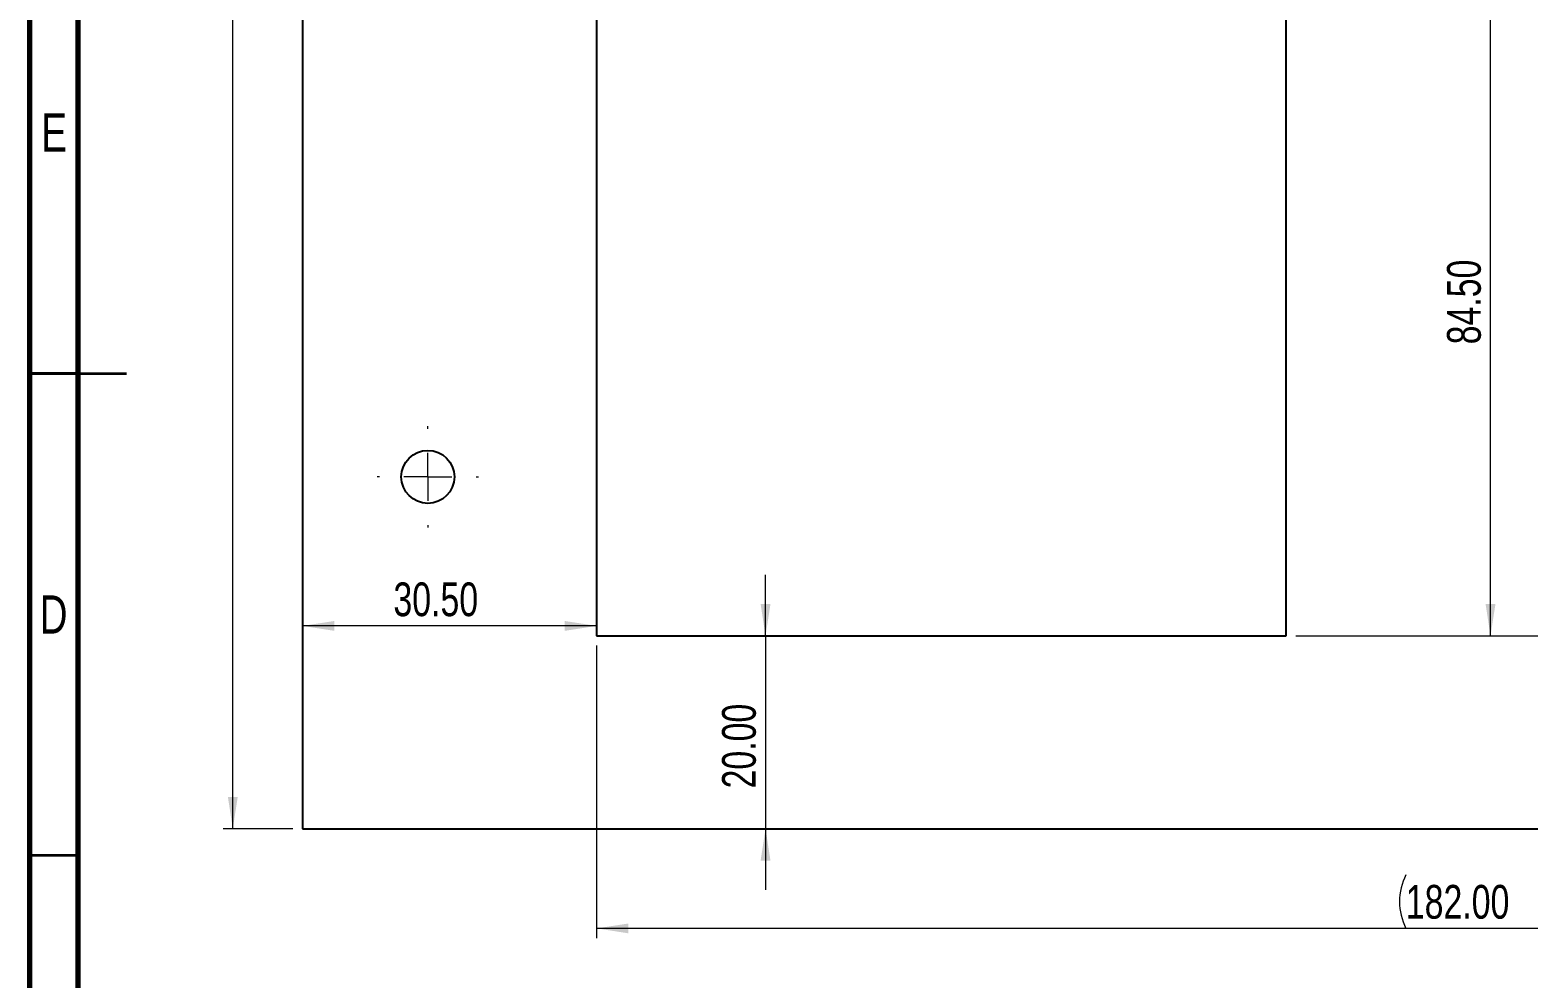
# Model space of a CAD drawing. Header units: millimetres. Extents: x 0 to 589, y 0 to 415.
# Drawn here: x 15 to 170.3, y 147.3 to 245.6 of the extents above; entities that cross this region are included whole.
import ezdxf

# ---------------------------------------------------------------- set-up
doc = ezdxf.new("R2010")
doc.units = ezdxf.units.MM
doc.styles.add('SLDTEXTSTYLE1', font='TXT', dxfattribs={"width": 0.75})
doc.dimstyles.new('SLDDIMSTYLE0', dxfattribs={"dimtxt": 3.5, "dimasz": 3.302, "dimexe": 0, "dimexo": 0.0625, "dimgap": 0.875, "dimtad": 1, "dimrnd": 1e-09, "dimzin": 4, "dimdsep": 46, "dimtxsty": 'SLDTEXTSTYLE1', "dimsah": 1, "dimcen": 0.09, "dimadec": 0, "dimazin": 1, "dimtfac": 1, "dimtofl": 0, "dimtmove": 0, "dimatfit": 3, "dimfxl": 1, "dimfrac": 2, "dimtolj": 1, "dimtzin": 12, "dimarcsym": 0})
doc.dimstyles.new('SLDDIMSTYLE1', dxfattribs={"dimtxt": 3.5, "dimasz": 3.302, "dimexe": 0, "dimexo": 0.0625, "dimgap": 0.875, "dimtad": 1, "dimrnd": 1e-09, "dimzin": 4, "dimdsep": 46, "dimtxsty": 'SLDTEXTSTYLE1', "dimsah": 1, "dimcen": 0.09, "dimadec": 0, "dimazin": 1, "dimtfac": 1, "dimtmove": 0, "dimatfit": 0, "dimfxl": 1, "dimfrac": 2, "dimtolj": 1, "dimtzin": 12, "dimarcsym": 0})

# ---------------------------------------------------------------- blocks, each defined once
blk = doc.blocks.new('_D')
at = {"color": 7, "linetype": 'Continuous', "lineweight": 0}
for p, q in [((42.25, 380.76), (35.03, 380.76)), ((36.03, 162.76), (36.03, 380.76)), ((42.25, 162.76), (35.03, 162.76))]:
    blk.add_line(p, q, dxfattribs=at)
at = {"color": 7, "linetype": 'Continuous', "lineweight": 18}
for points in [[(36.03, 380.76), (35.52, 377.46), (36.54, 377.46)], [(36.03, 162.76), (36.54, 166.06), (35.52, 166.06)]]:
    blk.add_solid(points, dxfattribs=at)
at = {"color": 7, "linetype": 'Continuous', "lineweight": 18, "insert": (31.52, 264.65), "char_height": 3.5, "attachment_point": 1, "rotation": 90, "style": 'SLDTEXTSTYLE1'}
blk.add_mtext('218.00', dxfattribs=at)
blk = doc.blocks.new('_D_2')
at = {"color": 7, "linetype": 'Continuous', "lineweight": 0}
for p, q in [((146.25, 267.26), (167.42, 267.26)), ((166.42, 182.76), (166.42, 267.26)), ((146.25, 182.76), (167.42, 182.76))]:
    blk.add_line(p, q, dxfattribs=at)
at = {"color": 7, "linetype": 'Continuous', "lineweight": 18}
for points in [[(166.42, 267.26), (165.91, 263.96), (166.93, 263.96)], [(166.42, 182.76), (166.93, 186.06), (165.91, 186.06)]]:
    blk.add_solid(points, dxfattribs=at)
at = {"color": 7, "linetype": 'Continuous', "lineweight": 18, "insert": (161.91, 213.01), "char_height": 3.5, "attachment_point": 1, "rotation": 90, "style": 'SLDTEXTSTYLE1'}
blk.add_mtext('84.50', dxfattribs=at)
blk = doc.blocks.new('_D_4')
at = {"color": 7, "linetype": 'Continuous', "lineweight": 0}
for p, q in [((255.75, 270.76), (255.75, 151.42)), ((73.75, 181.76), (73.75, 151.42)), ((255.75, 152.42), (73.75, 152.42))]:
    blk.add_line(p, q, dxfattribs=at)
at = {"color": 7, "linetype": 'Continuous', "lineweight": 18}
for centre, start, end in [((163.2, 155.2), 153.4349, 206.5651), ((166.31, 155.2), 333.4349, 26.5651)]:
    blk.add_arc(centre, 6.21, start, end, dxfattribs=at)
for points in [[(73.75, 152.42), (77.05, 151.91), (77.05, 152.93)], [(255.75, 152.42), (252.45, 152.93), (252.45, 151.91)]]:
    blk.add_solid(points, dxfattribs=at)
at = {"color": 7, "linetype": 'Continuous', "lineweight": 18, "insert": (157.64, 156.93), "char_height": 3.5, "attachment_point": 1, "style": 'SLDTEXTSTYLE1'}
blk.add_mtext('182.00', dxfattribs=at)
blk = doc.blocks.new('_D_5')
at = {"color": 7, "linetype": 'Continuous', "lineweight": 0}
for p, q in [((254.75, 271.76), (250.2, 271.76)), ((251.2, 271.76), (251.2, 182.76)), ((146.25, 182.76), (252.2, 182.76))]:
    blk.add_line(p, q, dxfattribs=at)
at = {"color": 7, "linetype": 'Continuous', "lineweight": 18}
for centre, start, end in [((248.43, 219.09), 63.4349, 116.5651), ((248.43, 218.57), 243.4349, 296.5651)]:
    blk.add_arc(centre, 6.21, start, end, dxfattribs=at)
for points in [[(251.2, 271.76), (250.7, 268.46), (251.71, 268.46)], [(251.2, 182.76), (251.71, 186.06), (250.7, 186.06)]]:
    blk.add_solid(points, dxfattribs=at)
at = {"color": 7, "linetype": 'Continuous', "lineweight": 18, "insert": (246.69, 213.01), "char_height": 3.5, "attachment_point": 1, "rotation": 90, "style": 'SLDTEXTSTYLE1'}
blk.add_mtext('89.00', dxfattribs=at)
blk = doc.blocks.new('_D_6')
at = {"color": 7, "linetype": 'Continuous', "lineweight": 0}
blk.add_line((73.75, 183.8), (43.25, 183.8), dxfattribs=at)
at = {"color": 7, "linetype": 'Continuous', "lineweight": 18}
for points in [[(43.25, 183.8), (46.55, 183.29), (46.55, 184.31)], [(73.75, 183.8), (70.45, 184.31), (70.45, 183.29)]]:
    blk.add_solid(points, dxfattribs=at)
at = {"color": 7, "linetype": 'Continuous', "lineweight": 18, "insert": (52.68, 188.31), "char_height": 3.5, "attachment_point": 1, "style": 'SLDTEXTSTYLE1'}
blk.add_mtext('30.50', dxfattribs=at)
blk = doc.blocks.new('_D_7')
at = {"color": 7, "linetype": 'Continuous', "lineweight": 0}
for p, q in [((91.26, 182.76), (91.26, 189.11)), ((91.26, 182.76), (91.26, 162.76)), ((91.26, 162.76), (91.26, 156.41))]:
    blk.add_line(p, q, dxfattribs=at)
at = {"color": 7, "linetype": 'Continuous', "lineweight": 18}
for points in [[(91.26, 182.76), (91.77, 186.06), (90.75, 186.06)], [(91.26, 162.76), (90.75, 159.46), (91.77, 159.46)]]:
    blk.add_solid(points, dxfattribs=at)
at = {"color": 7, "linetype": 'Continuous', "lineweight": 18, "insert": (86.75, 166.94), "char_height": 3.5, "attachment_point": 1, "rotation": 90, "style": 'SLDTEXTSTYLE1'}
blk.add_mtext('20.00', dxfattribs=at)
blk = doc.blocks.new('SW_CENTERMARKSYMBOL_1')
at = {"color": 0, "linetype": 'Continuous', "lineweight": 18}
for p, q in [((0, 5), (0, 5.25)), ((0, 0), (0, 2.5)), ((-5, 0), (-5.25, 0)), ((0, 0), (-2.5, 0)), ((0, 0), (0, -2.5)), ((0, 0), (2.5, 0)), ((5, 0), (5.25, 0)), ((0, -5), (0, -5.25))]:
    blk.add_line(p, q, dxfattribs=at)

msp = doc.modelspace()

# ---------------------------------------------------------------- linework, layer by layer
at = {"color": 7, "linetype": 'Continuous', "lineweight": 70}
for p, q in [((15, 5), (15, 415)), ((20, 10), (20, 410))]:
    msp.add_line(p, q, dxfattribs=at)
at = {"color": 7, "linetype": 'Continuous', "lineweight": 25}
for p, q in [((43.251, 380.76), (43.251, 162.76)), ((73.751, 267.26), (73.751, 182.76)), ((145.251, 182.76), (145.251, 267.26)), ((73.751, 182.76), (145.251, 182.76)), ((43.251, 162.76), (468.251, 162.76))]:
    msp.add_line(p, q, dxfattribs=at)
at = {"color": 7, "linetype": 'Continuous', "lineweight": 35}
for p, q in [((15, 210), (25, 210)), ((20, 210), (15, 210)), ((20, 160), (15, 160))]:
    msp.add_line(p, q, dxfattribs=at)
at = {"color": 7, "linetype": 'Continuous', "lineweight": 25}
msp.add_circle((56.251, 199.26), 2.75, dxfattribs=at)

# ---------------------------------------------------------------- block references
at = {"color": 7, "linetype": 'Continuous', "lineweight": 0}
msp.add_blockref('SW_CENTERMARKSYMBOL_1', (56.251, 199.26), dxfattribs=at)

# ---------------------------------------------------------------- texts
at = {"color": 7, "linetype": 'Continuous', "lineweight": 0, "char_height": 3.969, "attachment_point": 2, "style": 'SLDTEXTSTYLE1'}
for s, insert in [('E', (17.508, 236.97)), ('D', (17.453, 186.97))]:
    msp.add_mtext(s, dxfattribs=dict(at, insert=insert))

# ---------------------------------------------------------------- dimensions: what is measured, and where the dimension line sits
at = {"color": 7, "linetype": 'Continuous', "lineweight": 18}
for base, p1, p2, dimstyle, picture, middle in [((33.251, 380.76), (43.251, 162.76), (43.251, 380.76), 'SLDDIMSTYLE0', '_D', (33.251, 271.76)), ((163.645, 267.26), (145.251, 182.76), (145.251, 267.26), 'SLDDIMSTYLE0', '_D_2', (163.645, 218.831)), ((88.485, 162.76), (73.751, 182.76), (43.251, 162.76), 'SLDDIMSTYLE1', '_D_7', (88.485, 172.76))]:
    dim = msp.add_linear_dim(base=base, p1=p1, p2=p2, angle=90, dimstyle=dimstyle, dxfattribs=at)
    dim.commit()
    dim.dimension.update_dxf_attribs({"geometry": picture, "text_midpoint": middle, "dimtype": 160})
dim = msp.add_linear_dim(base=(73.751, 155.554), p1=(255.751, 271.76), p2=(73.751, 182.76), text='(<>)', dimstyle='SLDDIMSTYLE0', dxfattribs=at)
dim.commit()
dim.dimension.update_dxf_attribs({"geometry": '_D_4', "text_midpoint": (164.751, 155.554), "dimtype": 160})
dim = msp.add_linear_dim(base=(248.07, 182.76), p1=(255.751, 271.76), p2=(145.251, 182.76), angle=90, text='(<>)', dimstyle='SLDDIMSTYLE0', dxfattribs=at)
dim.commit()
dim.dimension.update_dxf_attribs({"geometry": '_D_5', "text_midpoint": (248.07, 218.831), "dimtype": 160})
dim = msp.add_linear_dim(base=(43.251, 186.576), p1=(73.751, 182.76), p2=(43.251, 162.76), dimstyle='SLDDIMSTYLE0', dxfattribs=at)
dim.commit()
dim.dimension.update_dxf_attribs({"geometry": '_D_6', "text_midpoint": (58.501, 186.576), "dimtype": 160})

doc.saveas('drawing.dxf')
